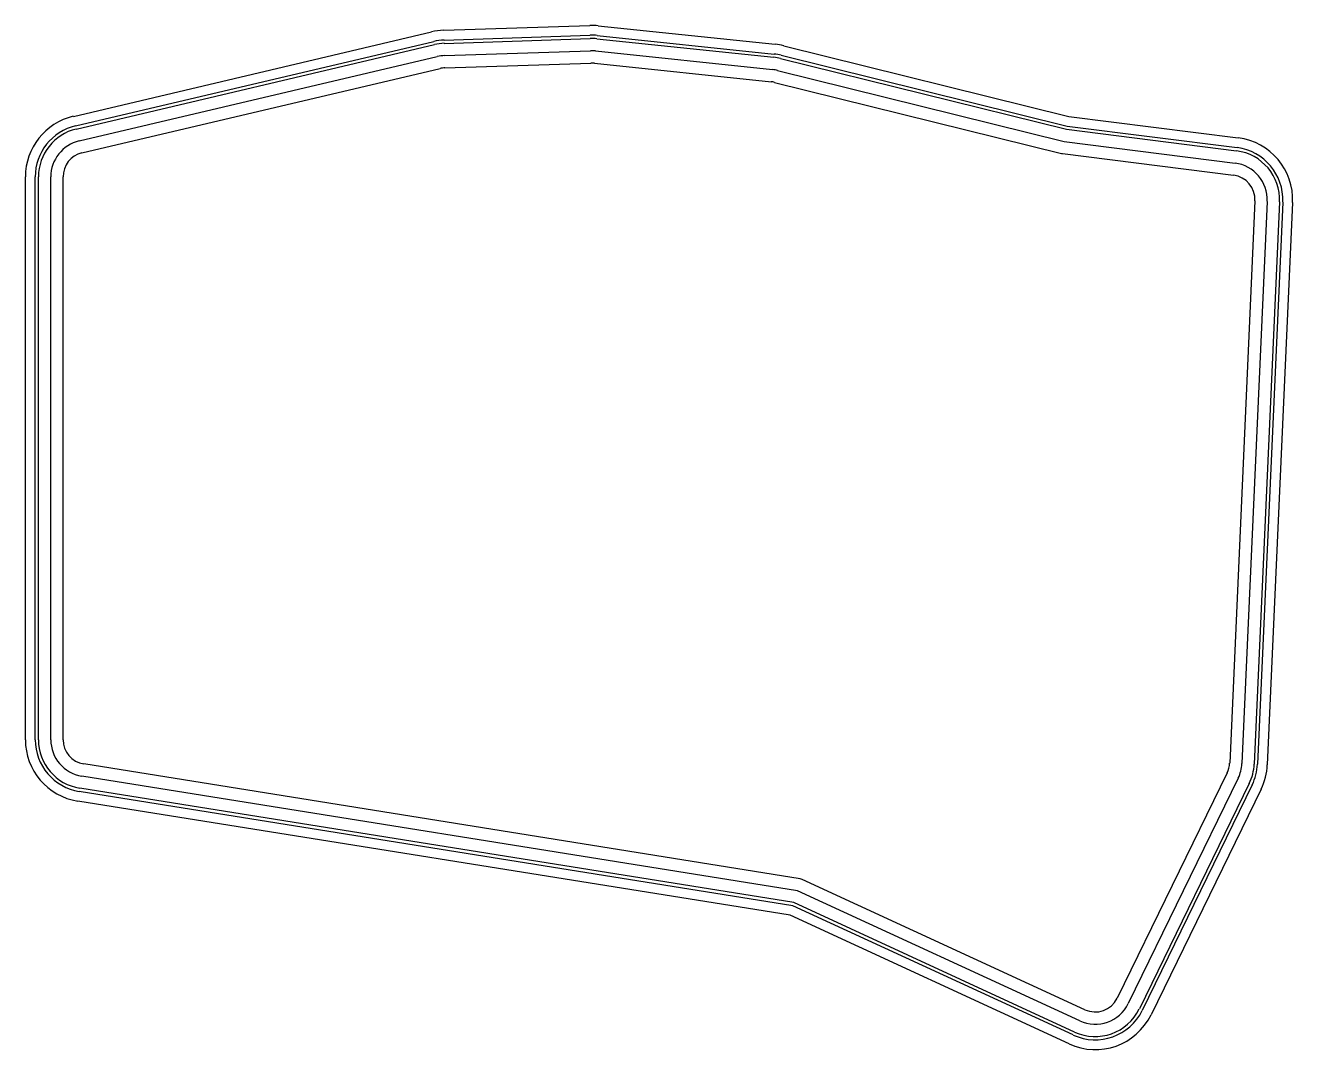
# Model space of a CAD drawing. Header units: millimetres. Extents: x 83 to 238, y -180 to -55.
import ezdxf

# ---------------------------------------------------------------- set-up
doc = ezdxf.new("R2010")
doc.units = ezdxf.units.MM

msp = doc.modelspace()

# ---------------------------------------------------------------- linework, layer by layer
for p, q in [((89.26, -65.69), (132.99, -55.38)), ((134.48, -55.18), (152.3, -54.58)), ((153.35, -54.62), (174.96, -56.89)), ((89.53, -66.85), (133.26, -56.54)), ((89.62, -67.24), (133.35, -56.93)), ((134.52, -56.38), (152.34, -55.78)), ((134.53, -56.78), (152.36, -56.18)), ((153.18, -56.21), (174.79, -58.48)), ((153.23, -55.81), (174.83, -58.08)), ((175.99, -57.07), (210.82, -65.7)), ((89.97, -68.7), (133.7, -58.39)), ((134.58, -58.27), (152.41, -57.68)), ((153.03, -57.7), (174.63, -59.97)), ((175.6, -58.63), (210.52, -67.27)), ((175.7, -58.24), (210.6, -66.88)), ((90.31, -70.16), (134.04, -59.85)), ((134.63, -59.77), (152.46, -59.18)), ((152.87, -59.2), (174.48, -61.47)), ((175.24, -60.08), (210.25, -68.75)), ((174.88, -61.54), (209.92, -70.21)), ((210.82, -65.7), (231.49, -68.32)), ((210.52, -67.27), (231.29, -69.91)), ((210.6, -66.88), (231.34, -69.51)), ((210.25, -68.75), (231.1, -71.4)), ((210.03, -70.23), (230.91, -72.89)), ((83.4, -141.8), (83.4, -73.08)), ((84.6, -141.8), (84.6, -73.08)), ((85, -141.8), (85, -73.08)), ((86.5, -141.8), (86.5, -73.08)), ((88, -141.8), (88, -73.08)), ((233.53, -76), (230.44, -144.66)), ((235.02, -76.07), (231.94, -144.72)), ((236.52, -76.13), (233.43, -144.79)), ((236.92, -76.15), (233.83, -144.81)), ((238.12, -76.21), (235.03, -144.86)), ((177.98, -158.78), (90.53, -144.76)), ((177.67, -160.25), (90.29, -146.24)), ((230.14, -145.84), (216.71, -173.37)), ((231.48, -146.49), (218.06, -174.02)), ((177.11, -162.08), (89.99, -148.11)), ((177.23, -161.7), (90.05, -147.72)), ((232.83, -147.15), (219.41, -174.68)), ((233.19, -147.33), (219.77, -174.86)), ((234.27, -147.85), (220.84, -175.38)), ((176.76, -163.24), (89.8, -149.3)), ((212.76, -174.77), (178.24, -158.86)), ((212.13, -176.14), (177.67, -160.25)), ((211.33, -177.86), (177.11, -162.08)), ((211.5, -177.5), (177.23, -161.7)), ((210.83, -178.95), (176.76, -163.24))]:
    msp.add_line(p, q)
for centre, radius, start, end in [((134.73, -62.77), 7.6, 91.9072, 103.2667), ((152.56, -62.18), 7.6, 84, 91.9072), ((134.73, -62.77), 6.4, 91.9072, 103.2667), ((134.73, -62.77), 6, 91.9072, 103.2667), ((152.56, -62.18), 6.4, 84, 91.9072), ((152.56, -62.18), 6, 84, 91.9072), ((174.16, -64.45), 7.6, 76.0976, 84), ((134.73, -62.77), 4.5, 91.9072, 103.2667), ((152.56, -62.18), 4.5, 84, 91.9072), ((174.16, -64.45), 6, 76.0928, 84), ((174.16, -64.45), 6.4, 76.0955, 84), ((134.73, -62.77), 3, 91.9072, 103.2667), ((152.56, -62.18), 3, 84, 91.9072), ((174.16, -64.45), 4.5, 76.0928, 84), ((174.16, -64.45), 3, 76.0928, 84), ((91, -73.08), 7.6, 103.2667, 180), ((91, -73.08), 6.4, 103.2667, 180), ((91, -73.08), 6, 103.2667, 180), ((91, -73.08), 4.5, 103.2667, 180), ((230.53, -75.86), 6.4, 357.4242, 442.752), ((230.53, -75.86), 7.6, 357.4242, 442.7498), ((91, -73.08), 3, 103.2667, 180), ((210.16, -69.24), 1, 256.0928, 262.7546), ((230.53, -75.86), 6, 357.4242, 442.7546), ((230.53, -75.86), 4.5, 357.4242, 442.7546), ((230.53, -75.86), 3, 357.4242, 442.7546), ((91, -141.8), 7.6, 180, 260.8908), ((91, -141.8), 6.4, 180, 260.8908), ((91, -141.8), 6, 180, 260.8908), ((91, -141.8), 4.5, 180, 260.8908), ((91, -141.8), 3, 180, 260.8908), ((227.44, -144.52), 3, 334, 357.4242), ((227.44, -144.52), 4.5, 334, 357.4242), ((227.44, -144.52), 6, 334, 357.4242), ((227.44, -144.52), 6.4, 334, 357.4242), ((227.44, -144.52), 7.6, 334, 357.4242), ((177.82, -159.77), 1, 65.2476, 80.8908), ((214.01, -172.05), 6, 245.2476, 334), ((214.01, -172.05), 4.5, 245.2476, 334), ((214.01, -172.05), 3, 245.2476, 334), ((214.01, -172.05), 7.6, 245.2476, 334), ((214.01, -172.05), 6.4, 245.2476, 334)]:
    msp.add_arc(centre, radius, start, end)

doc.saveas('drawing.dxf')
